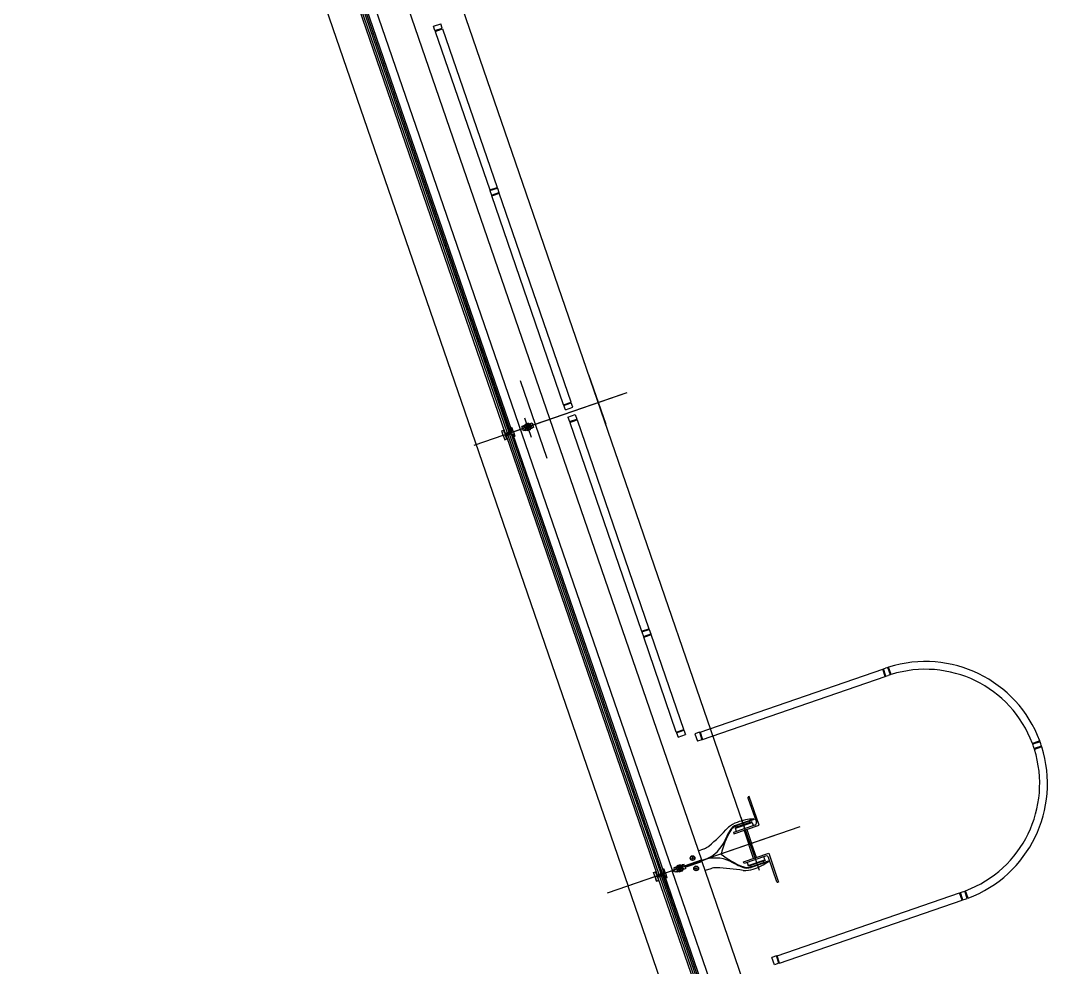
# Model space of a CAD drawing. Extents: x 809434 to 809707, y 818708 to 819364.
# Drawn here: x 809635.25 to 809641.85, y 818768.03 to 818774.11 of the extents above; entities that cross this region are included whole.
import ezdxf

# ---------------------------------------------------------------- set-up
doc = ezdxf.new("R2010")
doc.units = 0
for name, color, linetype in [('MAJ630__', 7, 'Continuous'), ('MAJ640__', 7, 'Continuous'), ('MAJ640__1', 7, 'Continuous'), ('MMH294_S', 7, 'Continuous')]:
    doc.layers.add(name, color=color, linetype=linetype)

msp = doc.modelspace()

# ---------------------------------------------------------------- linework, layer by layer
at = {"layer": 'MAJ630__'}
for p, q in [((809635.2506, 818779.8946), (809639.1574, 818768.5484)), ((809637.6784, 818774.3795), (809639.6286, 818768.7159)), ((809637.3955, 818774.2795), (809638.3673, 818771.4571)), ((809637.4381, 818774.2941), (809638.4099, 818771.4718)), ((809638.3444, 818771.473), (809638.3567, 818771.4773)), ((809638.364, 818771.456), (809638.3567, 818771.4773)), ((809638.4026, 818771.4931), (809638.4099, 818771.4956)), ((809638.4099, 818771.4718), (809638.4026, 818771.4931)), ((809638.4197, 818771.4672), (809638.4099, 818771.4956)), ((809638.3542, 818771.4447), (809638.3444, 818771.473)), ((809638.3542, 818771.4447), (809638.4197, 818771.4672)), ((809638.3542, 818771.4447), (809638.4197, 818771.4672)), ((809638.3542, 818771.4447), (809638.3639, 818771.4163)), ((809638.3639, 818771.4163), (809638.3762, 818771.4205)), ((809638.364, 818771.456), (809638.4099, 818771.4718)), ((809638.3689, 818771.4418), (809638.4148, 818771.4576)), ((809638.3689, 818771.4418), (809638.3762, 818771.4205)), ((809638.3722, 818771.4429), (809639.3441, 818768.6206)), ((809638.4148, 818771.4576), (809639.3866, 818768.6352)), ((809638.4148, 818771.4576), (809638.4221, 818771.4363)), ((809638.4197, 818771.4672), (809638.4294, 818771.4388)), ((809638.4221, 818771.4363), (809638.4294, 818771.4388)), ((809640.5673, 818765.9896), (809639.6302, 818768.7112)), ((809639.3211, 818768.6365), (809639.3334, 818768.6407)), ((809639.3211, 818768.6365), (809639.3334, 818768.6407)), ((809639.3309, 818768.6081), (809639.3211, 818768.6365)), ((809639.3309, 818768.6081), (809639.3211, 818768.6365)), ((809639.3407, 818768.6194), (809639.3334, 818768.6407)), ((809639.3407, 818768.6194), (809639.3334, 818768.6407)), ((809639.3793, 818768.6565), (809639.3866, 818768.659)), ((809639.3793, 818768.6565), (809639.3866, 818768.659)), ((809639.3866, 818768.6352), (809639.3793, 818768.6565)), ((809639.3866, 818768.6352), (809639.3793, 818768.6565)), ((809639.3964, 818768.6307), (809639.3866, 818768.659)), ((809639.3964, 818768.6307), (809639.3866, 818768.659)), ((809639.3309, 818768.6081), (809639.3964, 818768.6307)), ((809639.3309, 818768.6081), (809639.3964, 818768.6307)), ((809639.3309, 818768.6081), (809639.3964, 818768.6307)), ((809639.3309, 818768.6081), (809639.3964, 818768.6307)), ((809639.3309, 818768.6081), (809639.3406, 818768.5797)), ((809639.3406, 818768.5797), (809639.3529, 818768.584)), ((809639.3407, 818768.6194), (809639.3866, 818768.6352)), ((809639.3407, 818768.6194), (809639.3866, 818768.6352)), ((809639.3456, 818768.6052), (809639.3915, 818768.621)), ((809639.3456, 818768.6052), (809639.3529, 818768.584)), ((809640.2849, 818765.888), (809639.3489, 818768.6064)), ((809639.3915, 818768.621), (809639.3988, 818768.5998)), ((809640.3275, 818765.9027), (809639.3915, 818768.621)), ((809639.3964, 818768.6307), (809639.4061, 818768.6023)), ((809639.3988, 818768.5998), (809639.4061, 818768.6023)), ((809640.1081, 818765.7875), (809639.1574, 818768.5484))]:
    msp.add_line(p, q, dxfattribs=at)
for points in [[(809639.9664, 818768.9793), (809639.9678, 818768.9753), (809639.855, 818768.9365)], [(809639.6082, 818768.775), (809639.645, 818768.7877)], [(809639.9461, 818768.672), (809640.0589, 818768.7108), (809640.0602, 818768.7069)], [(809639.689, 818768.66), (809639.6521, 818768.6473)], [(809639.3529, 818768.584), (809639.3406, 818768.5797), (809639.3309, 818768.6081)], [(809639.3964, 818768.6307), (809639.4061, 818768.6023), (809639.3988, 818768.5998), (809639.3915, 818768.621), (809639.3456, 818768.6052), (809639.3529, 818768.584)]]:
    msp.add_lwpolyline(points, dxfattribs=at)
for centre, radius, start, end in [((809639.9774, 818768.6402), 0.3393, 91.86071, 110.70605), ((809638.814, 818769.8312), 1.3402, 310.07845, 317.42579), ((809640.3017, 818768.6214), 0.5628, 149.96236, 166.36786), ((809639.8156, 818768.9109), 0.02, 130.39607, 137.42579), ((809639.9144, 818768.7949), 0.1724, 109.2751, 130.39607), ((809639.8794, 818768.8656), 0.075, 109, 149.96236), ((809639.6125, 818768.8822), 0.1, 289, 310.07845), ((809640.1041, 818769.1953), 0.5628, 231.63214, 248.03764), ((809639.8601, 818768.9809), 0.3393, 287.29394, 306.13928), ((809639.7215, 818768.5655), 0.1, 87.92155, 109), ((809639.6765, 818767.3261), 1.3402, 80.57421, 87.92155), ((809639.9217, 818768.7429), 0.075, 248.03764, 289), ((809639.8993, 818768.6679), 0.02, 260.57421, 267.60393), ((809639.9057, 818768.8202), 0.1724, 267.60393, 288.72489)]:
    msp.add_arc(centre, radius, start, end, dxfattribs=at)
at = {"layer": 'MAJ640__'}
for p, q in [((809637.4893, 818774.3144), (809639.4395, 818768.6508)), ((809637.4071, 818774.2835), (809638.3789, 818771.4611)), ((809637.4184, 818774.2874), (809638.3903, 818771.465)), ((809637.4279, 818774.2906), (809638.3997, 818771.4683)), ((809637.4286, 818774.2909), (809638.4004, 818771.4685)), ((809638.4841, 818771.5053), (809638.4737, 818771.5017)), ((809638.4835, 818771.4733), (809638.4737, 818771.5017)), ((809638.4939, 818771.4769), (809638.4835, 818771.4733)), ((809638.4915, 818771.4827), (809638.499, 818771.4853)), ((809638.5241, 818771.5124), (809638.4934, 818771.5018)), ((809638.4942, 818771.5143), (809638.5159, 818771.5218)), ((809638.4948, 818771.5156), (809638.4942, 818771.5143)), ((809638.4952, 818771.5115), (809638.4942, 818771.5143)), ((809638.5147, 818771.5224), (809638.4948, 818771.5156)), ((809638.495, 818771.476), (809638.5389, 818771.4911)), ((809638.4952, 818771.5115), (809638.5169, 818771.5189)), ((809638.4971, 818771.5121), (809638.4974, 818771.5112)), ((809638.5298, 818771.4959), (809638.499, 818771.4853)), ((809638.5282, 818771.4863), (809638.5064, 818771.4788)), ((809638.5074, 818771.476), (809638.5064, 818771.4788)), ((809638.5291, 818771.4835), (809638.5074, 818771.476)), ((809638.5087, 818771.4754), (809638.5074, 818771.476)), ((809638.508, 818771.4804), (809638.5081, 818771.48)), ((809638.5088, 818771.4797), (809638.5081, 818771.48)), ((809638.5087, 818771.4754), (809638.5285, 818771.4822)), ((809638.5147, 818771.5224), (809638.5159, 818771.5218)), ((809638.515, 818771.5183), (809638.5154, 818771.5173)), ((809638.5169, 818771.5189), (809638.5159, 818771.5218)), ((809638.5243, 818771.5125), (809638.5319, 818771.5151)), ((809638.5258, 818771.4855), (809638.5261, 818771.4861)), ((809638.5259, 818771.4866), (809638.5261, 818771.4861)), ((809638.5291, 818771.4835), (809638.5282, 818771.4863)), ((809638.5285, 818771.4822), (809638.5291, 818771.4835)), ((809638.5295, 818771.5209), (809638.5399, 818771.5245)), ((809638.5376, 818771.4986), (809638.53, 818771.4959)), ((809638.5496, 818771.4961), (809638.5392, 818771.4925)), ((809638.5399, 818771.5245), (809638.5496, 818771.4961)), ((809638.3838, 818771.4469), (809639.3556, 818768.6246)), ((809638.3952, 818771.4508), (809639.367, 818768.6285)), ((809638.4046, 818771.4541), (809639.3764, 818768.6317)), ((809638.4053, 818771.4543), (809639.3771, 818768.632)), ((809639.8826, 818768.9915), (809640, 818768.6506)), ((809639.8563, 818768.937), (809639.8592, 818768.9285)), ((809639.9022, 818768.9055), (809639.9332, 818768.8155)), ((809639.9202, 818768.9117), (809639.9512, 818768.8217)), ((809639.9396, 818768.9562), (809639.9367, 818768.9646)), ((809639.9642, 818768.7255), (809639.9332, 818768.8155)), ((809639.9821, 818768.7317), (809639.9512, 818768.8217)), ((809639.5198, 818768.6785), (809639.6286, 818768.7159)), ((809639.5231, 818768.669), (809639.6318, 818768.7064)), ((809640.0248, 818768.7086), (809640.0278, 818768.7001)), ((809639.4395, 818768.6508), (809639.4537, 818768.6557)), ((809640.3917, 818765.8851), (809639.4411, 818768.646)), ((809639.4427, 818768.6413), (809639.4569, 818768.6462)), ((809639.4608, 818768.6687), (809639.4504, 818768.6651)), ((809639.4504, 818768.6651), (809639.4537, 818768.6557)), ((809639.4602, 818768.6368), (809639.4569, 818768.6462)), ((809639.4706, 818768.6403), (809639.4602, 818768.6368)), ((809639.4611, 818768.6701), (809639.5051, 818768.6853)), ((809639.4625, 818768.6627), (809639.4701, 818768.6653)), ((809639.4682, 818768.6461), (809639.4758, 818768.6487)), ((809639.5008, 818768.6759), (809639.4701, 818768.6653)), ((809639.4927, 818768.6852), (809639.4709, 818768.6777)), ((809639.4715, 818768.679), (809639.4709, 818768.6777)), ((809639.4709, 818768.6777), (809639.4719, 818768.6749)), ((809639.4715, 818768.679), (809639.4914, 818768.6858)), ((809639.4717, 818768.6394), (809639.5157, 818768.6545)), ((809639.4936, 818768.6824), (809639.4719, 818768.6749)), ((809639.4742, 818768.6757), (809639.4739, 818768.6751)), ((809639.4741, 818768.6746), (809639.4739, 818768.6751)), ((809639.5065, 818768.6593), (809639.4758, 818768.6487)), ((809639.5049, 818768.6498), (809639.4831, 818768.6423)), ((809639.4841, 818768.6394), (809639.4831, 818768.6423)), ((809639.5058, 818768.6469), (809639.4841, 818768.6394)), ((809639.4854, 818768.6388), (809639.4841, 818768.6394)), ((809639.4847, 818768.6439), (809639.4848, 818768.6434)), ((809639.4855, 818768.6431), (809639.4848, 818768.6434)), ((809639.4854, 818768.6388), (809639.5052, 818768.6457)), ((809639.4913, 818768.6816), (809639.4919, 818768.6813)), ((809639.4914, 818768.6858), (809639.4927, 818768.6852)), ((809639.4921, 818768.6808), (809639.4919, 818768.6813)), ((809639.4927, 818768.6852), (809639.4936, 818768.6824)), ((809639.5086, 818768.6785), (809639.501, 818768.6759)), ((809639.5025, 818768.649), (809639.5028, 818768.6496)), ((809639.5026, 818768.6501), (809639.5028, 818768.6496)), ((809639.5058, 818768.6469), (809639.5049, 818768.6498)), ((809639.5052, 818768.6457), (809639.5058, 818768.6469)), ((809639.5166, 818768.6879), (809639.5062, 818768.6843)), ((809639.5143, 818768.662), (809639.5067, 818768.6594)), ((809639.5263, 818768.6595), (809639.5159, 818768.656)), ((809639.5198, 818768.6785), (809639.5166, 818768.6879)), ((809639.5231, 818768.669), (809639.5263, 818768.6595)), ((809639.9474, 818768.6725), (809639.9445, 818768.6809)), ((809640.2965, 818765.892), (809639.3605, 818768.6104)), ((809640.3079, 818765.8959), (809639.3719, 818768.6143)), ((809640.3173, 818765.8992), (809639.3813, 818768.6175)), ((809640.318, 818765.8994), (809639.382, 818768.6178))]:
    msp.add_line(p, q, dxfattribs=at)
for points in [[(809638.5284, 818771.5218), (809638.4844, 818771.5067)], [(809639.8342, 818768.8927), (809639.8374, 818768.8832), (809639.9992, 818768.9389), (809639.9357, 818769.1234), (809639.9309, 818769.1217)], [(809639.9278, 818769.1154), (809639.9816, 818768.9593)], [(809639.9664, 818768.9793), (809639.8536, 818768.9405)], [(809639.9723, 818768.9402), (809639.8342, 818768.8927)], [(809639.854, 818768.8995), (809639.8471, 818768.9196), (809639.9549, 818768.9567), (809639.9618, 818768.9366)], [(809639.9027, 818768.6937), (809639.8994, 818768.7032), (809640.0612, 818768.7589), (809640.1247, 818768.5744), (809640.1199, 818768.5728)], [(809640.0408, 818768.7413), (809639.9027, 818768.6937)], [(809639.9225, 818768.7006), (809639.9295, 818768.6805), (809640.0372, 818768.7176), (809640.0303, 818768.7377)], [(809640.0602, 818768.7069), (809639.9474, 818768.668)], [(809640.1136, 818768.5759), (809640.0598, 818768.732)]]:
    msp.add_lwpolyline(points, dxfattribs=at)
for points in [[(809639.9549, 818768.9567), (809639.9534, 818768.961), (809639.8456, 818768.9238), (809639.8471, 818768.9196)], [(809640.0372, 818768.7176), (809640.0387, 818768.7133), (809639.9309, 818768.6762), (809639.9295, 818768.6805)]]:
    msp.add_lwpolyline(points, close=True, dxfattribs=at)
for centre, radius in [((809638.5117, 818771.4989), 0.006), ((809639.5715, 818768.728), 0.0155), ((809639.5715, 818768.728), 0.0135), ((809639.5715, 818768.728), 0.0042), ((809639.5943, 818768.6618), 0.0155), ((809639.5943, 818768.6618), 0.0135), ((809639.5943, 818768.6618), 0.0042)]:
    msp.add_circle(centre, radius, dxfattribs=at)
for centre, radius, start, end in [((809638.5117, 818771.4989), 0.0095, 145.18264, 252.81736), ((809638.5117, 818771.4989), 0.0109, 101.1265, 116.87349), ((809638.5117, 818771.4989), 0.0109, 281.1265, 296.87349), ((809638.5117, 818771.4989), 0.0095, 326.69488, 71.30512), ((809639.9326, 818769.117), 0.005, 109, 199), ((809640.3017, 818768.6214), 0.567, 149.96236, 158.10407), ((809639.8794, 818768.8656), 0.0792, 109, 149.96236), ((809639.9674, 818768.9544), 0.015, 289, 19), ((809639.5678, 818768.9332), 0.2307, 285.67731, 333.23123), ((809639.757, 818768.8403), 0.02, 326.67541, 338.10407), ((809639.7177, 818768.4978), 0.2307, 64.76877, 112.32268), ((809639.8097, 818768.6875), 0.02, 59.89592, 71.32459), ((809640.1041, 818769.1953), 0.567, 239.89592, 248.03764), ((809640.0457, 818768.7271), 0.015, 19, 109), ((809639.4884, 818768.6623), 0.0095, 145.18264, 199.00008), ((809639.4884, 818768.6623), 0.0095, 198.99991, 252.81736), ((809639.4884, 818768.6623), 0.006, 18.99986, 199.00013), ((809639.4884, 818768.6623), 0.006, 198.99986, 19.00013), ((809639.4884, 818768.6623), 0.0109, 101.1265, 116.87349), ((809639.4884, 818768.6623), 0.0109, 281.1265, 296.87349), ((809639.4884, 818768.6623), 0.0095, 18.99991, 71.30512), ((809639.4884, 818768.6623), 0.0095, 326.69488, 19.00008), ((809639.9217, 818768.7429), 0.0792, 248.03764, 289), ((809640.1183, 818768.5775), 0.005, 199, 289)]:
    msp.add_arc(centre, radius, start, end, dxfattribs=at)
for points, degree in [([(809638.4841, 818771.506), (809638.4841, 818771.506), (809638.4841, 818771.5061), (809638.4841, 818771.5062), (809638.4841, 818771.5062), (809638.4841, 818771.5063), (809638.4842, 818771.5063), (809638.4842, 818771.5064), (809638.4842, 818771.5064), (809638.4842, 818771.5065), (809638.4842, 818771.5065), (809638.4843, 818771.5066), (809638.4843, 818771.5066), (809638.4843, 818771.5067), (809638.4844, 818771.5067), (809638.4844, 818771.5067)], 3), ([(809638.4849, 818771.4998), (809638.4848, 818771.5001), (809638.4847, 818771.5005), (809638.4845, 818771.5013), (809638.4844, 818771.5019), (809638.4843, 818771.503), (809638.4842, 818771.5036), (809638.4841, 818771.5047), (809638.4841, 818771.5053), (809638.4841, 818771.506)], 3), ([(809638.4849, 818771.4998), (809638.4849, 818771.4998), (809638.4849, 818771.4997), (809638.485, 818771.4997), (809638.485, 818771.4997), (809638.485, 818771.4996), (809638.485, 818771.4996), (809638.485, 818771.4996)], 3), ([(809638.4858, 818771.4992), (809638.4858, 818771.4992), (809638.4858, 818771.4992), (809638.4857, 818771.4992), (809638.4857, 818771.4992), (809638.4856, 818771.4992), (809638.4856, 818771.4992), (809638.4854, 818771.4992), (809638.4854, 818771.4992), (809638.4852, 818771.4993), (809638.4852, 818771.4993), (809638.4851, 818771.4995), (809638.485, 818771.4995), (809638.485, 818771.4996)], 3), ([(809638.4858, 818771.4992), (809638.4864, 818771.4994), (809638.487, 818771.4997), (809638.4886, 818771.5002), (809638.4896, 818771.5005), (809638.4911, 818771.5011), (809638.4917, 818771.5013), (809638.4927, 818771.5016), (809638.493, 818771.5017), (809638.4934, 818771.5018)], 3), ([(809638.4858, 818771.4992), (809638.4866, 818771.4995), (809638.4875, 818771.4998), (809638.4884, 818771.5001), (809638.4896, 818771.5006), (809638.4909, 818771.501), (809638.4922, 818771.5014), (809638.4926, 818771.5016), (809638.493, 818771.5017), (809638.4934, 818771.5018)], 3), ([(809638.4911, 818771.4819), (809638.4911, 818771.4819), (809638.4911, 818771.482), (809638.491, 818771.4821), (809638.491, 818771.4822), (809638.4911, 818771.4823), (809638.4911, 818771.4824), (809638.4912, 818771.4825), (809638.4912, 818771.4825), (809638.4913, 818771.4826), (809638.4914, 818771.4827), (809638.4915, 818771.4827), (809638.4915, 818771.4827), (809638.4915, 818771.4827)], 3), ([(809638.4911, 818771.4819), (809638.4911, 818771.4819), (809638.4911, 818771.4819), (809638.4911, 818771.4818), (809638.4911, 818771.4818), (809638.4911, 818771.4818), (809638.4911, 818771.4817), (809638.4912, 818771.4817)], 3), ([(809638.4943, 818771.4764), (809638.4939, 818771.4768), (809638.4936, 818771.4773), (809638.4929, 818771.4783), (809638.4926, 818771.4788), (809638.492, 818771.4798), (809638.4918, 818771.4803), (809638.4914, 818771.4811), (809638.4913, 818771.4814), (809638.4912, 818771.4817)], 3), ([(809638.4934, 818771.5018), (809638.4934, 818771.5018), (809638.4934, 818771.5018), (809638.4934, 818771.5017), (809638.4935, 818771.5015), (809638.4936, 818771.5009), (809638.4937, 818771.5005), (809638.4938, 818771.4992), (809638.494, 818771.4982), (809638.4944, 818771.496), (809638.4947, 818771.4948), (809638.4955, 818771.4924), (809638.4959, 818771.4913), (809638.4969, 818771.4893), (809638.4975, 818771.4883), (809638.4982, 818771.487), (809638.4985, 818771.4865), (809638.4988, 818771.4859), (809638.4989, 818771.4857), (809638.499, 818771.4854), (809638.499, 818771.4853), (809638.499, 818771.4853)], 3), ([(809638.495, 818771.476), (809638.4949, 818771.4759), (809638.4949, 818771.4759), (809638.4948, 818771.476), (809638.4948, 818771.476), (809638.4947, 818771.476), (809638.4947, 818771.476), (809638.4946, 818771.4761), (809638.4946, 818771.4761), (809638.4945, 818771.4761), (809638.4945, 818771.4761), (809638.4944, 818771.4762), (809638.4944, 818771.4762), (809638.4944, 818771.4763), (809638.4943, 818771.4763), (809638.4943, 818771.4764)], 3), ([(809638.5046, 818771.5054), (809638.5046, 818771.5054), (809638.5046, 818771.5054), (809638.5045, 818771.5053), (809638.5045, 818771.5052), (809638.5043, 818771.505), (809638.5042, 818771.5048), (809638.504, 818771.5045), (809638.5038, 818771.5043), (809638.5037, 818771.5041)], 3), ([(809638.5067, 818771.5087), (809638.5056, 818771.5069), (809638.5046, 818771.5054)], 2), ([(809638.5086, 818771.4899), (809638.5088, 818771.4898), (809638.509, 818771.4898), (809638.5094, 818771.4896), (809638.5096, 818771.4896), (809638.5099, 818771.4895), (809638.51, 818771.4894), (809638.5101, 818771.4894), (809638.5101, 818771.4894), (809638.5101, 818771.4894)], 3), ([(809638.5132, 818771.5084), (809638.5115, 818771.509), (809638.5096, 818771.5096)], 2), ([(809638.5101, 818771.4894), (809638.5118, 818771.4888), (809638.5138, 818771.4881)], 2), ([(809638.5147, 818771.5079), (809638.5145, 818771.508), (809638.5143, 818771.508), (809638.5139, 818771.5082), (809638.5137, 818771.5082), (809638.5135, 818771.5083), (809638.5134, 818771.5083), (809638.5133, 818771.5084), (809638.5133, 818771.5084), (809638.5132, 818771.5084)], 3), ([(809638.5166, 818771.4891), (809638.5178, 818771.4909), (809638.5187, 818771.4924)], 2), ([(809638.5187, 818771.4924), (809638.5188, 818771.4924), (809638.5188, 818771.4924), (809638.5188, 818771.4925), (809638.5189, 818771.4926), (809638.519, 818771.4928), (809638.5191, 818771.493), (809638.5194, 818771.4933), (809638.5195, 818771.4935), (809638.5196, 818771.4937)], 3), ([(809638.5241, 818771.5124), (809638.5242, 818771.5125), (809638.5242, 818771.5125), (809638.5243, 818771.5125)], 2), ([(809638.5241, 818771.5124), (809638.5242, 818771.5125), (809638.5242, 818771.5125), (809638.5243, 818771.5125)], 2), ([(809638.53, 818771.4959), (809638.53, 818771.496), (809638.53, 818771.496), (809638.5299, 818771.4961), (809638.5298, 818771.4963), (809638.5297, 818771.4969), (809638.5297, 818771.4973), (809638.5295, 818771.4985), (809638.5293, 818771.4996), (809638.5289, 818771.5018), (809638.5286, 818771.503), (809638.5278, 818771.5053), (809638.5274, 818771.5064), (809638.5264, 818771.5085), (809638.5259, 818771.5095), (809638.5251, 818771.5108), (809638.5249, 818771.5112), (809638.5245, 818771.5119), (809638.5244, 818771.5121), (809638.5243, 818771.5124), (809638.5243, 818771.5124), (809638.5243, 818771.5125)], 3), ([(809638.5284, 818771.5218), (809638.5284, 818771.5218), (809638.5284, 818771.5218), (809638.5285, 818771.5218), (809638.5285, 818771.5218), (809638.5286, 818771.5218), (809638.5287, 818771.5218), (809638.5287, 818771.5217), (809638.5287, 818771.5217), (809638.5288, 818771.5217), (809638.5288, 818771.5217), (809638.5289, 818771.5216), (809638.5289, 818771.5216), (809638.529, 818771.5215), (809638.529, 818771.5215), (809638.529, 818771.5214)], 3), ([(809638.529, 818771.5214), (809638.5294, 818771.5209), (809638.5298, 818771.5205), (809638.5304, 818771.5195), (809638.5307, 818771.519), (809638.5313, 818771.518), (809638.5315, 818771.5175), (809638.5319, 818771.5167), (809638.5321, 818771.5164), (809638.5322, 818771.5161)], 3), ([(809638.53, 818771.4959), (809638.5299, 818771.4959), (809638.5299, 818771.4959), (809638.5298, 818771.4959)], 2), ([(809638.5323, 818771.5159), (809638.5323, 818771.5158), (809638.5323, 818771.5158), (809638.5323, 818771.5157), (809638.5323, 818771.5156), (809638.5323, 818771.5155), (809638.5322, 818771.5154), (809638.5321, 818771.5153), (809638.5321, 818771.5152), (809638.532, 818771.5152), (809638.5319, 818771.5151), (809638.5319, 818771.5151), (809638.5319, 818771.5151), (809638.5319, 818771.5151)], 3), ([(809638.5323, 818771.5159), (809638.5322, 818771.5159), (809638.5322, 818771.5159), (809638.5322, 818771.5159), (809638.5322, 818771.516), (809638.5322, 818771.516), (809638.5322, 818771.516), (809638.5322, 818771.5161)], 3), ([(809638.5376, 818771.4986), (809638.5376, 818771.4986), (809638.5376, 818771.4986), (809638.5376, 818771.4986), (809638.5377, 818771.4986), (809638.5377, 818771.4986), (809638.5378, 818771.4986), (809638.5379, 818771.4986), (809638.538, 818771.4986), (809638.5381, 818771.4985), (809638.5382, 818771.4984), (809638.5383, 818771.4983), (809638.5383, 818771.4983), (809638.5383, 818771.4982)], 3), ([(809638.5384, 818771.498), (809638.5384, 818771.498), (809638.5384, 818771.498), (809638.5384, 818771.4981), (809638.5384, 818771.4981), (809638.5383, 818771.4982), (809638.5383, 818771.4982), (809638.5383, 818771.4982)], 3), ([(809638.5384, 818771.498), (809638.5385, 818771.4977), (809638.5386, 818771.4973), (809638.5388, 818771.4965), (809638.5389, 818771.4959), (809638.5391, 818771.4948), (809638.5391, 818771.4942), (809638.5392, 818771.493), (809638.5392, 818771.4924), (809638.5392, 818771.4918)], 3), ([(809638.5392, 818771.4918), (809638.5392, 818771.4918), (809638.5392, 818771.4917), (809638.5392, 818771.4916), (809638.5392, 818771.4916), (809638.5392, 818771.4915), (809638.5392, 818771.4914), (809638.5392, 818771.4914), (809638.5392, 818771.4914), (809638.5391, 818771.4913), (809638.5391, 818771.4913), (809638.5391, 818771.4912), (809638.539, 818771.4912), (809638.539, 818771.4911), (809638.539, 818771.4911), (809638.5389, 818771.4911)], 3), ([(809639.4611, 818768.6701), (809639.4611, 818768.6701), (809639.461, 818768.6701), (809639.461, 818768.67), (809639.461, 818768.67), (809639.4609, 818768.6699), (809639.4609, 818768.6699), (809639.4609, 818768.6698), (809639.4609, 818768.6698), (809639.4608, 818768.6697), (809639.4608, 818768.6697), (809639.4608, 818768.6696), (809639.4608, 818768.6696), (809639.4608, 818768.6695), (809639.4608, 818768.6694), (809639.4608, 818768.6694)], 3), ([(809639.4608, 818768.6694), (809639.4608, 818768.6688), (809639.4608, 818768.6682), (809639.4609, 818768.667), (809639.461, 818768.6664), (809639.4611, 818768.6653), (809639.4612, 818768.6648), (809639.4614, 818768.6639), (809639.4615, 818768.6636), (809639.4616, 818768.6632)], 3), ([(809639.4617, 818768.663), (809639.4617, 818768.6631), (809639.4617, 818768.6631), (809639.4617, 818768.6631), (809639.4617, 818768.6631), (809639.4617, 818768.6632), (809639.4616, 818768.6632), (809639.4616, 818768.6632)], 3), ([(809639.4617, 818768.663), (809639.4617, 818768.663), (809639.4617, 818768.663), (809639.4618, 818768.6629), (809639.4618, 818768.6628), (809639.4619, 818768.6627), (809639.462, 818768.6627), (809639.4621, 818768.6626), (809639.4622, 818768.6626), (809639.4623, 818768.6626), (809639.4624, 818768.6626), (809639.4625, 818768.6627), (809639.4625, 818768.6627), (809639.4625, 818768.6627)], 3), ([(809639.4678, 818768.6454), (809639.4678, 818768.6454), (809639.4678, 818768.6454), (809639.4677, 818768.6455), (809639.4678, 818768.6456), (809639.4678, 818768.6458), (809639.4678, 818768.6458), (809639.4679, 818768.6459), (809639.4679, 818768.646), (809639.468, 818768.6461), (809639.4681, 818768.6461), (809639.4682, 818768.6461), (809639.4682, 818768.6461), (809639.4682, 818768.6461)], 3), ([(809639.4678, 818768.6454), (809639.4678, 818768.6453), (809639.4678, 818768.6453), (809639.4678, 818768.6453), (809639.4678, 818768.6453), (809639.4678, 818768.6452), (809639.4678, 818768.6452), (809639.4679, 818768.6452)], 3), ([(809639.471, 818768.6398), (809639.4706, 818768.6403), (809639.4703, 818768.6408), (809639.4696, 818768.6418), (809639.4693, 818768.6422), (809639.4687, 818768.6432), (809639.4685, 818768.6437), (809639.4681, 818768.6445), (809639.468, 818768.6448), (809639.4679, 818768.6452)], 3), ([(809639.4719, 818768.6567), (809639.4716, 818768.6577), (809639.4713, 818768.6587), (809639.4708, 818768.6609), (809639.4707, 818768.6619), (809639.4704, 818768.6634), (809639.4704, 818768.664), (809639.4702, 818768.6647), (809639.4702, 818768.6649), (809639.4701, 818768.6652), (809639.4701, 818768.6652), (809639.4701, 818768.6653)], 3), ([(809639.4717, 818768.6394), (809639.4716, 818768.6394), (809639.4716, 818768.6394), (809639.4715, 818768.6394), (809639.4715, 818768.6394), (809639.4714, 818768.6394), (809639.4714, 818768.6395), (809639.4713, 818768.6395), (809639.4713, 818768.6395), (809639.4712, 818768.6396), (809639.4712, 818768.6396), (809639.4712, 818768.6396), (809639.4711, 818768.6397), (809639.4711, 818768.6397), (809639.471, 818768.6398), (809639.471, 818768.6398)], 3), ([(809639.4719, 818768.6567), (809639.4723, 818768.6557), (809639.4727, 818768.6547), (809639.4736, 818768.6527), (809639.4742, 818768.6518), (809639.4749, 818768.6505), (809639.4752, 818768.65), (809639.4755, 818768.6493), (809639.4756, 818768.6491), (809639.4757, 818768.6489), (809639.4757, 818768.6488), (809639.4758, 818768.6487)], 3), ([(809639.4804, 818768.6676), (809639.4805, 818768.6677), (809639.4807, 818768.6679), (809639.4809, 818768.6683), (809639.481, 818768.6684), (809639.4812, 818768.6687), (809639.4812, 818768.6687), (809639.4813, 818768.6688), (809639.4813, 818768.6688), (809639.4813, 818768.6689)], 3), ([(809639.4813, 818768.6689), (809639.4823, 818768.6704), (809639.4834, 818768.6721)], 2), ([(809639.4853, 818768.6533), (809639.4855, 818768.6533), (809639.4857, 818768.6532), (809639.4861, 818768.6531), (809639.4863, 818768.653), (809639.4866, 818768.6529), (809639.4867, 818768.6529), (809639.4868, 818768.6529), (809639.4868, 818768.6528), (809639.4868, 818768.6528)], 3), ([(809639.4863, 818768.6731), (809639.4882, 818768.6724), (809639.4899, 818768.6718)], 2), ([(809639.4868, 818768.6528), (809639.4885, 818768.6523), (809639.4905, 818768.6516)], 2), ([(809639.4899, 818768.6718), (809639.49, 818768.6718), (809639.49, 818768.6718), (809639.4901, 818768.6718), (809639.4902, 818768.6718), (809639.4904, 818768.6717), (809639.4906, 818768.6716), (809639.491, 818768.6715), (809639.4912, 818768.6714), (809639.4914, 818768.6713)], 3), ([(809639.4933, 818768.6526), (809639.4945, 818768.6543), (809639.4955, 818768.6558)], 2), ([(809639.4955, 818768.6558), (809639.4955, 818768.6558), (809639.4955, 818768.6559), (809639.4955, 818768.6559), (809639.4956, 818768.656), (809639.4957, 818768.6562), (809639.4958, 818768.6564), (809639.4961, 818768.6568), (809639.4962, 818768.657), (809639.4963, 818768.6571)], 3), ([(809639.501, 818768.6759), (809639.5009, 818768.6759), (809639.5009, 818768.6759), (809639.5008, 818768.6759)], 2), ([(809639.501, 818768.6759), (809639.501, 818768.6759), (809639.501, 818768.6759), (809639.501, 818768.6758), (809639.5011, 818768.6756), (809639.5014, 818768.675), (809639.5016, 818768.6747), (809639.5022, 818768.6736), (809639.5027, 818768.6727), (809639.5038, 818768.6706), (809639.5043, 818768.6695), (809639.5047, 818768.6682), (809639.5048, 818768.6681), (809639.5048, 818768.668)], 3), ([(809639.5067, 818768.6594), (809639.5067, 818768.6594), (809639.5067, 818768.6594), (809639.5066, 818768.6596), (809639.5066, 818768.6598), (809639.5064, 818768.6603), (809639.5064, 818768.6607), (809639.5062, 818768.662), (809639.5061, 818768.663), (809639.5056, 818768.6653), (809639.5053, 818768.6665), (809639.5049, 818768.6678), (809639.5048, 818768.6679), (809639.5048, 818768.668)], 3), ([(809639.5057, 818768.6849), (809639.5057, 818768.6849), (809639.5057, 818768.685), (809639.5056, 818768.685), (809639.5056, 818768.6851), (809639.5055, 818768.6851), (809639.5055, 818768.6851), (809639.5054, 818768.6852), (809639.5054, 818768.6852), (809639.5053, 818768.6852), (809639.5053, 818768.6852), (809639.5052, 818768.6853), (809639.5052, 818768.6853), (809639.5051, 818768.6853), (809639.5051, 818768.6853), (809639.5051, 818768.6853)], 3), ([(809639.5089, 818768.6795), (809639.5088, 818768.6798), (809639.5086, 818768.6801), (809639.5082, 818768.6809), (809639.508, 818768.6814), (809639.5074, 818768.6824), (809639.5071, 818768.6829), (809639.5065, 818768.6839), (809639.5061, 818768.6844), (809639.5057, 818768.6849)], 3), ([(809639.5067, 818768.6594), (809639.5066, 818768.6594), (809639.5066, 818768.6594), (809639.5065, 818768.6593)], 2), ([(809639.5086, 818768.6785), (809639.5086, 818768.6785), (809639.5086, 818768.6785), (809639.5086, 818768.6786), (809639.5087, 818768.6786), (809639.5087, 818768.6786), (809639.5088, 818768.6786), (809639.5088, 818768.6787), (809639.5089, 818768.6788), (809639.509, 818768.6789), (809639.509, 818768.679), (809639.509, 818768.6792), (809639.509, 818768.6792), (809639.509, 818768.6793)], 3), ([(809639.5089, 818768.6795), (809639.5089, 818768.6795), (809639.5089, 818768.6795), (809639.5089, 818768.6794), (809639.5089, 818768.6794), (809639.5089, 818768.6793), (809639.5089, 818768.6793), (809639.509, 818768.6793)], 3), ([(809639.5143, 818768.662), (809639.5143, 818768.662), (809639.5143, 818768.662), (809639.5143, 818768.662), (809639.5144, 818768.662), (809639.5144, 818768.662), (809639.5145, 818768.662), (809639.5146, 818768.662), (809639.5147, 818768.662), (809639.5148, 818768.6619), (809639.5149, 818768.6619), (809639.515, 818768.6618), (809639.515, 818768.6617), (809639.515, 818768.6616)], 3), ([(809639.5151, 818768.6614), (809639.5151, 818768.6615), (809639.5151, 818768.6615), (809639.5151, 818768.6615), (809639.5151, 818768.6616), (809639.5151, 818768.6616), (809639.515, 818768.6616), (809639.515, 818768.6616)], 3), ([(809639.5151, 818768.6614), (809639.5152, 818768.6611), (809639.5153, 818768.6608), (809639.5155, 818768.6599), (809639.5156, 818768.6594), (809639.5158, 818768.6582), (809639.5158, 818768.6577), (809639.5159, 818768.6565), (809639.5159, 818768.6559), (809639.5159, 818768.6553)], 3), ([(809639.5159, 818768.6553), (809639.5159, 818768.6552), (809639.5159, 818768.6552), (809639.5159, 818768.655), (809639.5159, 818768.655), (809639.5159, 818768.6549), (809639.5159, 818768.6549), (809639.5159, 818768.6548), (809639.5159, 818768.6548), (809639.5158, 818768.6547), (809639.5158, 818768.6547), (809639.5158, 818768.6546), (809639.5158, 818768.6546), (809639.5157, 818768.6546), (809639.5157, 818768.6546), (809639.5157, 818768.6545)], 3)]:
    msp.add_open_spline(points, degree=degree, dxfattribs=at)
at = {"layer": 'MAJ640__1'}
for p, q in [((809639.9422, 818768.8186), (809637.9888, 818774.4917)), ((809638.9034, 818771.8355), (809639.0134, 818771.5159)), ((809638.462, 818771.7965), (809638.6337, 818771.2979)), ((809639.1225, 818771.7092), (809638.1643, 818771.3793)), ((809638.5353, 818771.4302), (809638.4925, 818771.5545)), ((809638.3722, 818771.4429), (809638.3673, 818771.4571)), ((809640.2607, 818768.9283), (809639.0232, 818768.5022)), ((809640.0992, 818768.8727), (809639.141, 818768.5427)), ((809639.3441, 818768.6206), (809639.3489, 818768.6064)), ((809639.3441, 818768.6206), (809639.3489, 818768.6064)), ((809639.3489, 818768.6064), (809639.3441, 818768.6206)), ((809639.3489, 818768.6064), (809639.3441, 818768.6206))]:
    msp.add_line(p, q, dxfattribs=at)
msp.add_lwpolyline([(809639.1497, 818771.7186), (809638.392, 818771.4577)], dxfattribs=at)
for centre in [(809638.3698, 818771.45), (809639.3465, 818768.6135), (809639.3465, 818768.6135), (809639.3465, 818768.6135), (809639.3465, 818768.6135)]:
    msp.add_circle(centre, 0.003, dxfattribs=at)
at = {"layer": 'MMH294_S'}
for p, q in [((809637.9052, 818774.0742), (809637.9524, 818774.0905)), ((809637.9149, 818774.0459), (809637.9052, 818774.0742)), ((809637.9149, 818774.0459), (809637.9622, 818774.0621)), ((809637.9166, 818774.0411), (809637.9638, 818774.0574)), ((809637.9622, 818774.0621), (809637.9524, 818774.0905)), ((809637.9619, 818774.0568), (809637.9603, 818774.0615)), ((809637.9638, 818774.0574), (809638.3146, 818773.0386)), ((809637.9166, 818774.0411), (809638.2673, 818773.0223)), ((809637.9184, 818774.0418), (809637.9168, 818774.0465)), ((809638.2673, 818773.0223), (809638.3146, 818773.0386)), ((809638.269, 818773.0176), (809638.3163, 818773.0339)), ((809638.269, 818773.0176), (809638.2787, 818772.9893)), ((809638.2692, 818773.023), (809638.2709, 818773.0183)), ((809638.2787, 818772.9893), (809638.326, 818773.0055)), ((809638.3, 818772.9913), (809638.3276, 818773.0008)), ((809638.3127, 818773.038), (809638.3144, 818773.0332)), ((809638.3163, 818773.0339), (809638.326, 818773.0055)), ((809638.3241, 818773.0049), (809638.3258, 818773.0002)), ((809638.79, 818771.6582), (809638.3276, 818773.0008)), ((809638.2804, 818772.9845), (809638.3, 818772.9913)), ((809638.7427, 818771.6419), (809638.2804, 818772.9845)), ((809638.2806, 818772.9899), (809638.2823, 818772.9852)), ((809638.7427, 818771.6419), (809638.79, 818771.6582)), ((809638.7443, 818771.6372), (809638.7916, 818771.6534)), ((809638.7541, 818771.6088), (809638.7443, 818771.6372)), ((809638.7462, 818771.6378), (809638.7446, 818771.6425)), ((809638.7541, 818771.6088), (809638.8013, 818771.6251)), ((809638.7897, 818771.6528), (809638.7881, 818771.6575)), ((809638.8013, 818771.6251), (809638.7916, 818771.6534)), ((809638.7704, 818771.5615), (809638.8176, 818771.5778)), ((809638.7704, 818771.5615), (809638.7801, 818771.5332)), ((809638.7801, 818771.5332), (809638.8274, 818771.5494)), ((809638.7817, 818771.5284), (809638.829, 818771.5447)), ((809638.8176, 818771.5778), (809638.8274, 818771.5494)), ((809638.8255, 818771.5488), (809638.8271, 818771.5441)), ((809638.829, 818771.5447), (809639.2913, 818770.2021)), ((809638.7817, 818771.5284), (809639.2441, 818770.1858)), ((809638.782, 818771.5338), (809638.7836, 818771.5291)), ((809639.2441, 818770.1858), (809639.2913, 818770.2021)), ((809639.2457, 818770.1811), (809639.293, 818770.1973)), ((809639.2457, 818770.1811), (809639.2554, 818770.1527)), ((809639.2459, 818770.1864), (809639.2476, 818770.1817)), ((809639.2554, 818770.1527), (809639.3027, 818770.169)), ((809639.2571, 818770.148), (809639.2767, 818770.1547)), ((809639.2767, 818770.1547), (809639.3044, 818770.1643)), ((809639.2894, 818770.2014), (809639.2911, 818770.1967)), ((809639.293, 818770.1973), (809639.3027, 818770.169)), ((809639.3008, 818770.1683), (809639.3025, 818770.1636)), ((809639.5143, 818769.5544), (809639.3044, 818770.1643)), ((809639.4671, 818769.5381), (809639.2571, 818770.148)), ((809639.2573, 818770.1534), (809639.259, 818770.1486)), ((809639.6201, 818769.5379), (809640.7939, 818769.9421)), ((809639.6364, 818769.4907), (809640.8102, 818769.8948)), ((809640.8102, 818769.8948), (809640.7939, 818769.9421)), ((809640.7945, 818769.9402), (809640.7993, 818769.9418)), ((809640.7986, 818769.9437), (809640.8128, 818769.9486)), ((809640.8149, 818769.8964), (809640.7986, 818769.9437)), ((809640.8095, 818769.8967), (809640.8142, 818769.8983)), ((809640.8149, 818769.8964), (809640.8291, 818769.9013)), ((809640.8433, 818769.9061), (809640.827, 818769.9533)), ((809640.8481, 818769.9076), (809640.8318, 818769.9549)), ((809639.4671, 818769.5381), (809639.5143, 818769.5544)), ((809639.4687, 818769.5334), (809639.516, 818769.5497)), ((809639.4687, 818769.5334), (809639.4785, 818769.505)), ((809639.469, 818769.5388), (809639.4706, 818769.534)), ((809639.4785, 818769.505), (809639.5257, 818769.5213)), ((809639.5125, 818769.5537), (809639.5141, 818769.549)), ((809639.516, 818769.5497), (809639.5257, 818769.5213)), ((809639.6154, 818769.5363), (809639.587, 818769.5265)), ((809639.587, 818769.5265), (809639.6033, 818769.4793)), ((809639.6154, 818769.5363), (809639.6317, 818769.489)), ((809639.6208, 818769.536), (809639.6161, 818769.5344)), ((809639.6201, 818769.5379), (809639.6364, 818769.4907)), ((809639.6317, 818769.489), (809639.6033, 818769.4793)), ((809639.6358, 818769.4926), (809639.631, 818769.4909)), ((809641.8038, 818769.4808), (809641.7565, 818769.4645)), ((809641.8056, 818769.4761), (809641.7583, 818769.4598)), ((809641.8153, 818769.4477), (809641.7681, 818769.4314)), ((809641.8169, 818769.4429), (809641.7696, 818769.4267)), ((809640.115, 818768.1007), (809641.2887, 818768.5049)), ((809641.305, 818768.4576), (809641.2887, 818768.5049)), ((809641.2894, 818768.503), (809641.2941, 818768.5046)), ((809641.2935, 818768.5065), (809641.3077, 818768.5114)), ((809641.3098, 818768.4592), (809641.2935, 818768.5065)), ((809641.3381, 818768.4692), (809641.3218, 818768.5164)), ((809641.3428, 818768.4709), (809641.3265, 818768.5182)), ((809640.1313, 818768.0535), (809641.305, 818768.4576)), ((809641.3044, 818768.4595), (809641.3091, 818768.4611)), ((809641.3098, 818768.4592), (809641.3239, 818768.4641)), ((809640.1103, 818768.0991), (809640.0819, 818768.0893)), ((809640.0982, 818768.0421), (809640.0819, 818768.0893)), ((809640.1266, 818768.0518), (809640.0982, 818768.0421)), ((809640.1266, 818768.0518), (809640.1103, 818768.0991)), ((809640.1157, 818768.0989), (809640.1109, 818768.0972)), ((809640.1313, 818768.0535), (809640.115, 818768.1007)), ((809640.1306, 818768.0554), (809640.1259, 818768.0537))]:
    msp.add_line(p, q, dxfattribs=at)
for radius, start, end in [(0.785, 20.45992, 107.54008), (0.785, 107.90511, 109), (0.783, 107.53635, 107.90231), (0.735, 107.83062, 109), (0.737, 107.44497, 107.83379), (0.735, 20.55926, 107.44074), (0.785, 290.45992, 17.54008), (0.735, 17.83062, 20.16938), (0.737, 20.16621, 20.55503), (0.737, 17.44497, 17.83379), (0.783, 20.09769, 20.46365), (0.785, 17.90511, 20.09489), (0.783, 17.53635, 17.90231), (0.735, 290.55926, 17.44074), (0.735, 289, 290.16938), (0.737, 290.16621, 290.55503), (0.785, 289, 290.09489), (0.783, 290.09769, 290.46365)]:
    msp.add_arc((809641.0684, 818769.2064), radius, start, end, dxfattribs=at)

doc.saveas('drawing.dxf')
